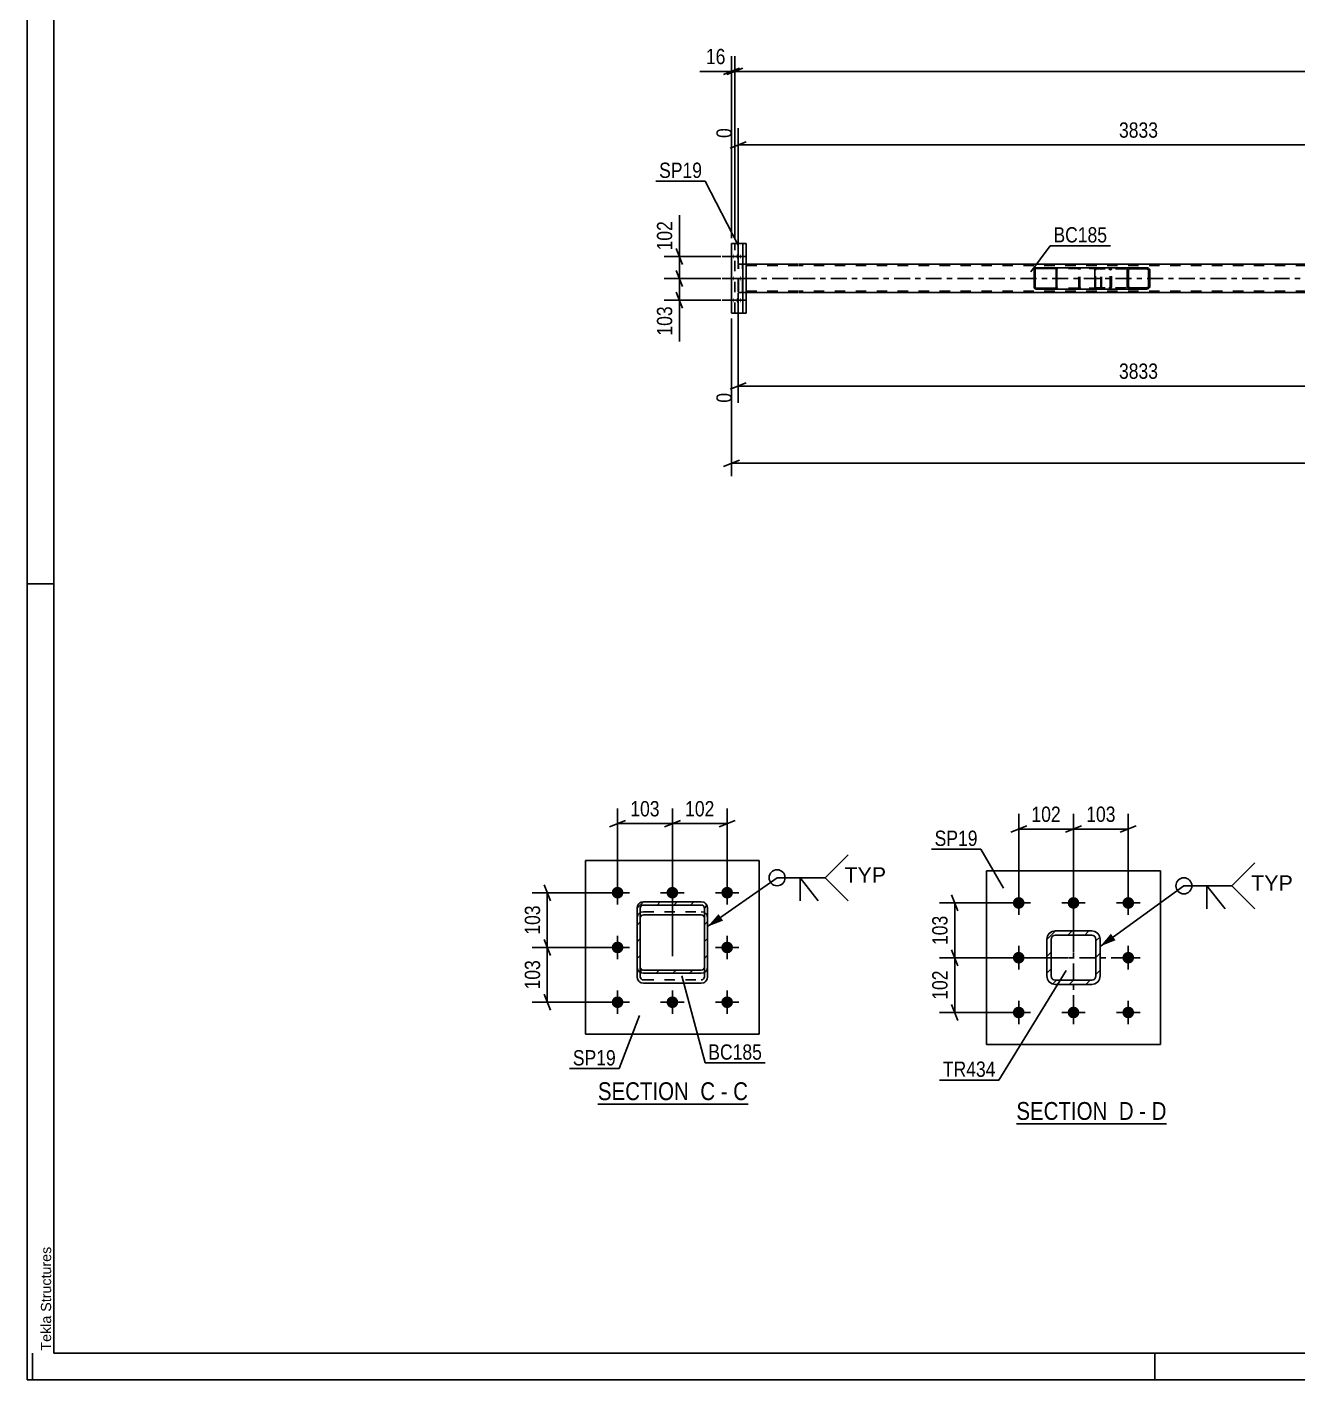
# Model space of a CAD drawing. Header units: millimetres. Extents: x -89 to 752, y -423 to 171.
# Drawn here: x -89.3 to 148.5, y -423.2 to -170 of the extents above; entities that cross this region are included whole.
import ezdxf

# ---------------------------------------------------------------- set-up
doc = ezdxf.new("R2010")
doc.units = ezdxf.units.MM
doc.linetypes.add('DXK_LINE_DOT2', pattern=[3.9198, 1.9599, -1.9599])
doc.linetypes.add('DXK_LINE_DOT3', pattern=[5.9187, 2.979, -0.9799, 0.9799, -0.9799])
doc.styles.add('Arial', font='ARIAL.TTF', dxfattribs={"height": 0.2})
doc.styles.add('Arial Narrow', font='ARIALN.TTF', dxfattribs={"height": 0.2})

# ---------------------------------------------------------------- blocks, each defined once
blk = doc.blocks.new('Unknown-814409316-1133')
at = {"color": 5, "linetype": 'Continuous'}
for p, q in [((-89.27, 170.84), (-89.27, -423.16)), ((-84.27, 165.84), (-84.27, -418.16)), ((-84.27, -274.16), (-89.27, -274.16)), ((-88.27, -423.16), (-88.27, -418.16)), ((-84.27, -418.16), (746.73, -418.16)), ((121.73, -423.16), (121.73, -418.16)), ((-89.27, -423.16), (751.73, -423.16))]:
    blk.add_line(p, q, dxfattribs=at)
at = {"color": 174, "linetype": 'Continuous', "style": 'Arial'}
blk.add_text('Tekla Structures', height=1.9102, rotation=90, dxfattribs=at).set_placement((-84.77, -417.66))
blk = doc.blocks.new('Unknown-814409316-13 - 17359')
at = {"color": 6, "linetype": 'Continuous'}
blk.add_line((17.52, -371.54), (45.6, -371.54), dxfattribs=at)
at = {"color": 0, "linetype": 'Continuous'}
blk.add_wipeout([(35.63, -370.79), (35.63, -367.29), (17.52, -367.29), (17.52, -370.79)], dxfattribs=at)
at = {"color": 7, "linetype": 'Continuous', "style": 'Arial Narrow'}
blk.add_text('SECTION ', height=3.34, dxfattribs=at).set_placement((17.52, -370.79))
at = {"color": 0, "linetype": 'Continuous'}
blk.add_wipeout([(39.45, -370.79), (39.45, -367.29), (36.68, -367.29), (36.68, -370.79)], dxfattribs=at)
blk.add_wipeout([(41.78, -370.79), (41.78, -367.29), (40.5, -367.29), (40.5, -370.79)], dxfattribs=at)
at = {"color": 7, "linetype": 'Continuous', "style": 'Arial Narrow'}
blk.add_text('C', height=3.34, dxfattribs=at).set_placement((36.68, -370.79))
at = {"color": 0, "linetype": 'Continuous'}
blk.add_wipeout([(45.6, -370.79), (45.6, -367.29), (42.83, -367.29), (42.83, -370.79)], dxfattribs=at)
at = {"color": 7, "linetype": 'Continuous', "style": 'Arial Narrow'}
for s, p in [('-', (40.5, -370.79)), ('C', (42.83, -370.79))]:
    blk.add_text(s, height=3.34, dxfattribs=at).set_placement(p)
blk = doc.blocks.new('Unknown-814409316-16 - 1599')
at = {"color": 6, "linetype": 'Continuous'}
blk.add_line((95.81, -375.24), (123.88, -375.24), dxfattribs=at)
at = {"color": 0, "linetype": 'Continuous'}
blk.add_wipeout([(113.92, -374.49), (113.92, -370.99), (95.81, -370.99), (95.81, -374.49)], dxfattribs=at)
at = {"color": 7, "linetype": 'Continuous', "style": 'Arial Narrow'}
blk.add_text('SECTION ', height=3.34, dxfattribs=at).set_placement((95.81, -374.49))
at = {"color": 0, "linetype": 'Continuous'}
blk.add_wipeout([(117.74, -374.49), (117.74, -370.99), (114.97, -370.99), (114.97, -374.49)], dxfattribs=at)
blk.add_wipeout([(120.06, -374.49), (120.06, -370.99), (118.79, -370.99), (118.79, -374.49)], dxfattribs=at)
at = {"color": 7, "linetype": 'Continuous', "style": 'Arial Narrow'}
blk.add_text('D', height=3.34, dxfattribs=at).set_placement((114.97, -374.49))
at = {"color": 0, "linetype": 'Continuous'}
blk.add_wipeout([(123.88, -374.49), (123.88, -370.99), (121.11, -370.99), (121.11, -374.49)], dxfattribs=at)
at = {"color": 7, "linetype": 'Continuous', "style": 'Arial Narrow'}
for s, p in [('D', (121.11, -374.49)), ('-', (118.79, -374.49))]:
    blk.add_text(s, height=3.34, dxfattribs=at).set_placement(p)
blk = doc.blocks.new('Part-814409316-5440 - 5205')
at = {"linetype": 'Continuous'}
h = blk.add_hatch(dxfattribs=at)
h.set_pattern_fill('', scale=0.7, style=0, pattern_type=0)
h.set_pattern_definition([(45, (120.7083, -215.3027), (-1.57154, 1.57154), [])])
h.paths.add_polyline_path([(120.75, -215.49), (120.71, -215.3), (120.6, -215.15), (120.44, -215.04), (120.24, -215.01), (117.06, -215.01), (116.87, -215.04), (116.7, -215.15), (116.6, -215.3), (116.56, -215.49), (116.56, -218.53), (116.6, -218.71), (116.7, -218.87), (116.87, -218.97), (117.06, -219.01), (120.24, -219.01), (120.44, -218.97), (120.6, -218.87), (120.71, -218.71), (120.75, -218.53)])
h.paths.add_polyline_path([(120.48, -218.62), (120.42, -218.7), (120.34, -218.75), (120.24, -218.77), (117.06, -218.77), (116.96, -218.75), (116.88, -218.7), (116.83, -218.62), (116.81, -218.53), (116.81, -215.49), (116.83, -215.39), (116.88, -215.32), (116.96, -215.26), (117.06, -215.25), (120.24, -215.25), (120.34, -215.26), (120.42, -215.32), (120.48, -215.39), (120.5, -215.49), (120.5, -218.53)])
at = {"color": 2, "linetype": 'Continuous'}
for p, q in [((110.51, -215.3), (110.57, -215.15)), ((110.57, -215.15), (110.66, -215.04)), ((110.66, -215.04), (110.76, -215.01)), ((117.06, -215.01), (110.76, -215.01)), ((117.06, -215.01), (116.87, -215.04)), ((117.06, -215.01), (120.24, -215.01)), ((120.44, -215.04), (120.24, -215.01)), ((110.49, -215.49), (110.51, -215.3)), ((110.49, -218.53), (110.49, -215.49)), ((116.6, -215.3), (116.56, -215.49)), ((116.56, -218.53), (116.56, -215.49)), ((116.81, -215.49), (116.83, -215.39)), ((116.81, -218.53), (116.81, -215.49)), ((116.83, -215.39), (116.88, -215.32)), ((116.88, -215.32), (116.96, -215.26)), ((116.96, -215.26), (117.06, -215.25)), ((117.06, -215.25), (120.24, -215.25)), ((120.24, -215.25), (120.34, -215.26)), ((120.34, -215.26), (120.42, -215.32)), ((120.42, -215.32), (120.48, -215.39)), ((120.48, -215.39), (120.5, -215.49)), ((120.5, -218.53), (120.5, -215.49)), ((120.75, -215.49), (120.71, -215.3)), ((120.75, -218.53), (120.75, -215.49)), ((110.51, -218.71), (110.49, -218.53)), ((110.57, -218.87), (110.51, -218.71)), ((110.66, -218.97), (110.57, -218.87)), ((110.76, -219.01), (110.66, -218.97)), ((117.06, -219.01), (110.76, -219.01)), ((116.56, -218.53), (116.6, -218.71)), ((116.83, -218.62), (116.81, -218.53)), ((116.88, -218.7), (116.83, -218.62)), ((116.87, -218.97), (117.06, -219.01)), ((116.96, -218.75), (116.88, -218.7)), ((117.06, -218.77), (116.96, -218.75)), ((117.06, -218.77), (120.24, -218.77)), ((117.06, -219.01), (120.24, -219.01)), ((120.34, -218.75), (120.24, -218.77)), ((120.24, -219.01), (120.44, -218.97)), ((120.42, -218.7), (120.34, -218.75)), ((120.48, -218.62), (120.42, -218.7)), ((120.5, -218.53), (120.48, -218.62)), ((120.71, -218.71), (120.75, -218.53))]:
    blk.add_line(p, q, dxfattribs=at)
at = {"color": 7, "linetype": 'DXK_LINE_DOT2'}
for p, q in [((111.75, -215.25), (111.75, -215.01)), ((113.09, -215.01), (113.29, -215.04)), ((120.24, -215.01), (117.06, -215.01)), ((110.63, -215.39), (110.62, -215.49)), ((110.62, -218.53), (110.62, -215.49)), ((110.66, -215.32), (110.63, -215.39)), ((110.71, -215.26), (110.66, -215.32)), ((110.76, -215.25), (110.71, -215.26)), ((120.24, -215.25), (110.76, -215.25)), ((113.19, -215.26), (113.09, -215.25)), ((113.27, -215.32), (113.19, -215.26)), ((113.33, -215.39), (113.27, -215.32)), ((113.34, -215.49), (113.33, -215.39)), ((113.34, -218.53), (113.34, -215.49)), ((113.56, -215.3), (113.6, -215.49)), ((113.6, -218.53), (113.6, -215.49)), ((110.62, -218.53), (110.63, -218.62)), ((110.63, -218.62), (110.66, -218.7)), ((110.66, -218.7), (110.71, -218.75)), ((110.71, -218.75), (110.76, -218.77)), ((120.24, -218.77), (110.76, -218.77)), ((111.75, -219.01), (111.75, -218.77)), ((113.09, -218.77), (113.19, -218.75)), ((113.29, -218.97), (113.09, -219.01)), ((113.19, -218.75), (113.27, -218.7)), ((113.27, -218.7), (113.33, -218.62)), ((113.33, -218.62), (113.34, -218.53)), ((113.6, -218.53), (113.56, -218.71)), ((120.24, -219.01), (117.06, -219.01))]:
    blk.add_line(p, q, dxfattribs=at)
for centre, start, end in [((113.11, -215.5), 23.8494, 68.8059), ((113.11, -218.51), 291.1941, 336.1506)]:
    blk.add_arc(centre, 0.492, start, end, dxfattribs=at)
at = {"color": 2, "linetype": 'Continuous'}
for centre, start, end in [((117.05, -215.5), 111.1941, 156.1506), ((120.26, -215.5), 23.8494, 68.8059), ((117.05, -218.51), 203.8494, 248.8059), ((120.26, -218.51), 291.1941, 336.1506)]:
    blk.add_arc(centre, 0.492, start, end, dxfattribs=at)
blk = doc.blocks.new('Bolt-814409316-5327 - 5205')
at = {"linetype": 'Continuous'}
for points in [[(42.96, -212.91), (42.96, -213), (42.96, -213.09), (42.95, -213.17), (42.94, -213.23), (42.93, -213.29), (42.91, -213.33), (42.9, -213.34), (42.88, -213.34), (42.87, -213.33), (42.86, -213.29), (42.84, -213.23), (42.83, -213.17), (42.83, -213.09), (42.82, -213), (42.82, -212.91), (42.82, -212.82), (42.83, -212.73), (42.83, -212.65), (42.84, -212.58), (42.86, -212.53), (42.87, -212.49), (42.88, -212.47), (42.9, -212.47), (42.91, -212.49), (42.93, -212.53), (42.94, -212.58), (42.95, -212.65), (42.96, -212.73), (42.96, -212.82)], [(43.63, -212.91), (43.62, -213), (43.62, -213.09), (43.61, -213.17), (43.6, -213.23), (43.59, -213.29), (43.58, -213.33), (43.56, -213.34), (43.55, -213.34), (43.53, -213.33), (43.52, -213.29), (43.51, -213.23), (43.5, -213.17), (43.49, -213.09), (43.48, -213), (43.48, -212.91), (43.48, -212.82), (43.49, -212.73), (43.5, -212.65), (43.51, -212.58), (43.52, -212.53), (43.53, -212.49), (43.55, -212.47), (43.56, -212.47), (43.58, -212.49), (43.59, -212.53), (43.6, -212.58), (43.61, -212.65), (43.62, -212.73), (43.62, -212.82)], [(44.29, -212.91), (44.29, -213), (44.28, -213.09), (44.28, -213.17), (44.27, -213.23), (44.25, -213.29), (44.24, -213.33), (44.23, -213.34), (44.21, -213.34), (44.2, -213.33), (44.18, -213.29), (44.17, -213.23), (44.16, -213.17), (44.15, -213.09), (44.15, -213), (44.15, -212.91), (44.15, -212.82), (44.15, -212.73), (44.16, -212.65), (44.17, -212.58), (44.18, -212.53), (44.2, -212.49), (44.21, -212.47), (44.23, -212.47), (44.24, -212.49), (44.25, -212.53), (44.27, -212.58), (44.28, -212.65), (44.28, -212.73), (44.29, -212.82)], [(42.96, -217.01), (42.96, -217.1), (42.96, -217.19), (42.95, -217.27), (42.94, -217.33), (42.93, -217.39), (42.91, -217.43), (42.9, -217.44), (42.88, -217.44), (42.87, -217.43), (42.86, -217.39), (42.84, -217.33), (42.83, -217.27), (42.83, -217.19), (42.82, -217.1), (42.82, -217.01), (42.82, -216.92), (42.83, -216.83), (42.83, -216.75), (42.84, -216.68), (42.86, -216.63), (42.87, -216.59), (42.88, -216.57), (42.9, -216.57), (42.91, -216.59), (42.93, -216.63), (42.94, -216.68), (42.95, -216.75), (42.96, -216.83), (42.96, -216.92)], [(44.29, -217.01), (44.29, -217.1), (44.28, -217.19), (44.28, -217.27), (44.27, -217.33), (44.25, -217.39), (44.24, -217.43), (44.23, -217.44), (44.21, -217.44), (44.2, -217.43), (44.18, -217.39), (44.17, -217.33), (44.16, -217.27), (44.15, -217.19), (44.15, -217.1), (44.15, -217.01), (44.15, -216.92), (44.15, -216.83), (44.16, -216.75), (44.17, -216.68), (44.18, -216.63), (44.2, -216.59), (44.21, -216.57), (44.23, -216.57), (44.24, -216.59), (44.25, -216.63), (44.27, -216.68), (44.28, -216.75), (44.28, -216.83), (44.29, -216.92)], [(42.96, -221.11), (42.96, -221.2), (42.96, -221.29), (42.95, -221.37), (42.94, -221.43), (42.93, -221.49), (42.91, -221.53), (42.9, -221.54), (42.88, -221.54), (42.87, -221.53), (42.86, -221.49), (42.84, -221.43), (42.83, -221.37), (42.83, -221.29), (42.82, -221.2), (42.82, -221.11), (42.82, -221.02), (42.83, -220.93), (42.83, -220.85), (42.84, -220.78), (42.86, -220.73), (42.87, -220.69), (42.88, -220.67), (42.9, -220.67), (42.91, -220.69), (42.93, -220.73), (42.94, -220.78), (42.95, -220.85), (42.96, -220.93), (42.96, -221.02)], [(43.63, -221.11), (43.62, -221.2), (43.62, -221.29), (43.61, -221.37), (43.6, -221.43), (43.59, -221.49), (43.58, -221.53), (43.56, -221.54), (43.55, -221.54), (43.53, -221.53), (43.52, -221.49), (43.51, -221.43), (43.5, -221.37), (43.49, -221.29), (43.48, -221.2), (43.48, -221.11), (43.48, -221.02), (43.49, -220.93), (43.5, -220.85), (43.51, -220.78), (43.52, -220.73), (43.53, -220.69), (43.55, -220.67), (43.56, -220.67), (43.58, -220.69), (43.59, -220.73), (43.6, -220.78), (43.61, -220.85), (43.62, -220.93), (43.62, -221.02)], [(44.29, -221.11), (44.29, -221.2), (44.28, -221.29), (44.28, -221.37), (44.27, -221.43), (44.25, -221.49), (44.24, -221.53), (44.23, -221.54), (44.21, -221.54), (44.2, -221.53), (44.18, -221.49), (44.17, -221.43), (44.16, -221.37), (44.15, -221.29), (44.15, -221.2), (44.15, -221.11), (44.15, -221.02), (44.15, -220.93), (44.16, -220.85), (44.17, -220.78), (44.18, -220.73), (44.2, -220.69), (44.21, -220.67), (44.23, -220.67), (44.24, -220.69), (44.25, -220.73), (44.27, -220.78), (44.28, -220.85), (44.28, -220.93), (44.29, -221.02)]]:
    blk.add_hatch(color=1, dxfattribs=at).paths.add_polyline_path(points)
at = {"color": 1, "linetype": 'Continuous'}
for p, q in [((44.04, -212.91), (40.76, -212.91)), ((44.7, -212.91), (41.42, -212.91)), ((45.36, -212.91), (42.09, -212.91)), ((44.04, -217.01), (40.76, -217.01)), ((45.36, -217.01), (42.09, -217.01)), ((44.04, -221.11), (40.76, -221.11)), ((44.7, -221.11), (41.42, -221.11)), ((45.36, -221.11), (42.09, -221.11))]:
    blk.add_line(p, q, dxfattribs=at)
blk = doc.blocks.new('Part-814409316-5437 - 5205')
at = {"color": 2, "linetype": 'Continuous'}
for p, q in [((45.24, -210.51), (42.5, -210.51)), ((42.5, -223.51), (42.5, -210.51)), ((44.61, -223.51), (44.61, -210.51)), ((45.24, -210.51), (45.24, -223.51)), ((45.24, -223.51), (42.5, -223.51))]:
    blk.add_line(p, q, dxfattribs=at)
at = {"color": 7, "linetype": 'DXK_LINE_DOT2'}
blk.add_line((43.13, -223.51), (43.13, -210.51), dxfattribs=at)
blk = doc.blocks.new('Part-814409316-5439 - 5205')
at = {"linetype": 'Continuous'}
h = blk.add_hatch(dxfattribs=at)
h.set_pattern_fill('', scale=0.7, style=0, pattern_type=0)
h.set_pattern_definition([(45, (103.3761, -215.204), (-1.57154, 1.57154), [])])
h.paths.add_polyline_path([(103.4, -215.33), (103.38, -215.2), (103.3, -215.1), (103.19, -215.03), (103.06, -215.01), (99.49, -215.01), (99.36, -215.03), (99.25, -215.1), (99.17, -215.2), (99.15, -215.33), (99.15, -218.69), (99.17, -218.81), (99.25, -218.91), (99.36, -218.98), (99.49, -219.01), (103.06, -219.01), (103.19, -218.98), (103.3, -218.91), (103.38, -218.81), (103.4, -218.69)])
h.paths.add_polyline_path([(103.22, -218.75), (103.18, -218.8), (103.13, -218.83), (103.06, -218.85), (99.49, -218.85), (99.42, -218.83), (99.37, -218.8), (99.33, -218.75), (99.32, -218.69), (99.32, -215.33), (99.33, -215.27), (99.37, -215.21), (99.42, -215.18), (99.49, -215.17), (103.06, -215.17), (103.13, -215.18), (103.18, -215.21), (103.22, -215.27), (103.23, -215.33), (103.23, -218.69)])
at = {"color": 2, "linetype": 'Continuous'}
for p, q in [((99.49, -215.01), (99.36, -215.03)), ((99.37, -215.21), (99.42, -215.18)), ((99.42, -215.18), (99.49, -215.17)), ((99.49, -215.01), (103.06, -215.01)), ((99.49, -215.17), (103.06, -215.17)), ((110.76, -215.01), (103.06, -215.01)), ((103.19, -215.03), (103.06, -215.01)), ((103.06, -215.17), (103.13, -215.18)), ((103.13, -215.18), (103.18, -215.21)), ((99.17, -215.2), (99.15, -215.33)), ((99.15, -218.69), (99.15, -215.33)), ((99.32, -215.33), (99.33, -215.27)), ((99.32, -218.69), (99.32, -215.33)), ((99.33, -215.27), (99.37, -215.21)), ((103.18, -215.21), (103.22, -215.27)), ((103.22, -215.27), (103.23, -215.33)), ((103.23, -218.69), (103.23, -215.33)), ((103.4, -215.33), (103.38, -215.2)), ((103.4, -218.69), (103.4, -215.33)), ((99.15, -218.69), (99.17, -218.81)), ((99.33, -218.75), (99.32, -218.69)), ((99.37, -218.8), (99.33, -218.75)), ((99.36, -218.98), (99.49, -219.01)), ((99.42, -218.83), (99.37, -218.8)), ((99.49, -218.85), (99.42, -218.83)), ((99.49, -218.85), (103.06, -218.85)), ((99.49, -219.01), (103.06, -219.01)), ((103.13, -218.83), (103.06, -218.85)), ((103.06, -219.01), (103.19, -218.98)), ((110.76, -219.01), (103.06, -219.01)), ((103.18, -218.8), (103.13, -218.83)), ((103.22, -218.75), (103.18, -218.8)), ((103.23, -218.69), (103.22, -218.75)), ((103.38, -218.81), (103.4, -218.69))]:
    blk.add_line(p, q, dxfattribs=at)
at = {"color": 7, "linetype": 'DXK_LINE_DOT2'}
for p, q in [((103.06, -215.01), (99.49, -215.01)), ((111.41, -215.17), (99.49, -215.17)), ((107.7, -215.03), (107.84, -215.01)), ((107.77, -215.18), (107.71, -215.21)), ((107.84, -215.17), (107.77, -215.18)), ((111.41, -215.01), (110.76, -215.01)), ((111.41, -215.01), (111.54, -215.03)), ((111.48, -215.18), (111.41, -215.17)), ((111.53, -215.21), (111.48, -215.18)), ((107.49, -215.33), (107.52, -215.2)), ((107.49, -218.69), (107.49, -215.33)), ((107.68, -215.27), (107.66, -215.33)), ((107.66, -218.69), (107.66, -215.33)), ((107.71, -215.21), (107.68, -215.27)), ((111.57, -215.27), (111.53, -215.21)), ((111.58, -215.33), (111.57, -215.27)), ((111.58, -218.69), (111.58, -215.33)), ((111.73, -215.2), (111.75, -215.3)), ((111.75, -215.3), (111.75, -215.33)), ((111.75, -218.69), (111.75, -215.33)), ((111.41, -218.85), (99.49, -218.85)), ((103.06, -219.01), (99.49, -219.01)), ((107.52, -218.81), (107.49, -218.69)), ((107.66, -218.69), (107.68, -218.75)), ((107.68, -218.75), (107.71, -218.8)), ((107.84, -219.01), (107.7, -218.98)), ((107.71, -218.8), (107.73, -218.81)), ((107.73, -218.81), (107.77, -218.83)), ((107.77, -218.83), (107.84, -218.85)), ((111.41, -219.01), (110.76, -219.01)), ((111.41, -218.85), (111.48, -218.83)), ((111.54, -218.98), (111.41, -219.01)), ((111.48, -218.83), (111.53, -218.8)), ((111.53, -218.8), (111.57, -218.75)), ((111.57, -218.75), (111.58, -218.69)), ((111.75, -218.71), (111.73, -218.81)), ((111.75, -218.69), (111.75, -218.71))]:
    blk.add_line(p, q, dxfattribs=at)
at = {"color": 2, "linetype": 'Continuous'}
for centre, start, end in [((99.47, -215.34), 110.7583, 155.68), ((103.07, -215.34), 24.32, 69.2417), ((99.47, -218.67), 204.32, 249.2417), ((103.07, -218.67), 290.7583, 335.68)]:
    blk.add_arc(centre, 0.331, start, end, dxfattribs=at)
at = {"color": 7, "linetype": 'DXK_LINE_DOT2'}
for centre, start, end in [((107.82, -215.34), 110.7583, 155.68), ((107.82, -218.67), 204.32, 249.2417), ((111.42, -218.67), 290.7583, 335.68)]:
    blk.add_arc(centre, 0.331, start, end, dxfattribs=at)
blk = doc.blocks.new('Part-814409316-5461 - 5205')
at = {"color": 7, "linetype": 'DXK_LINE_DOT2'}
for p, q in [((43.76, -214.66), (43.75, -214.85)), ((43.75, -219.17), (43.75, -214.85)), ((43.78, -214.51), (43.76, -214.66)), ((43.8, -214.4), (43.78, -214.51)), ((43.79, -214.85), (43.8, -214.75)), ((43.79, -219.17), (43.79, -214.85)), ((43.83, -214.37), (43.8, -214.4)), ((43.8, -214.68), (43.82, -214.62)), ((43.8, -214.75), (43.8, -214.68)), ((43.82, -214.62), (43.83, -214.61)), ((45.24, -214.37), (43.83, -214.37)), ((55.07, -214.61), (43.83, -214.61)), ((44.57, -214.4), (44.54, -214.37)), ((44.54, -214.61), (44.56, -214.62)), ((44.56, -214.62), (44.57, -214.68)), ((44.6, -214.51), (44.57, -214.4)), ((44.57, -214.68), (44.58, -214.75)), ((44.58, -214.75), (44.58, -214.85)), ((44.58, -219.17), (44.58, -214.85)), ((44.61, -214.66), (44.6, -214.51)), ((44.62, -214.85), (44.61, -214.66)), ((44.62, -219.17), (44.62, -214.85)), ((632.16, -214.61), (55.17, -214.61)), ((43.75, -219.17), (43.76, -219.35)), ((43.76, -219.35), (43.78, -219.51)), ((43.78, -219.51), (43.8, -219.61)), ((43.8, -219.26), (43.79, -219.17)), ((43.8, -219.34), (43.8, -219.26)), ((43.82, -219.39), (43.8, -219.34)), ((43.8, -219.61), (43.83, -219.65)), ((43.83, -219.41), (43.82, -219.39)), ((55.07, -219.41), (43.83, -219.41)), ((45.24, -219.65), (43.83, -219.65)), ((44.56, -219.39), (44.54, -219.41)), ((44.54, -219.65), (44.57, -219.61)), ((44.57, -219.34), (44.56, -219.39)), ((44.58, -219.26), (44.57, -219.34)), ((44.57, -219.61), (44.6, -219.51)), ((44.58, -219.17), (44.58, -219.26)), ((44.6, -219.51), (44.61, -219.35)), ((44.61, -219.35), (44.62, -219.17)), ((632.16, -219.41), (55.17, -219.41))]:
    blk.add_line(p, q, dxfattribs=at)
at = {"color": 2, "linetype": 'Continuous'}
for p, q in [((55.07, -214.37), (45.24, -214.37)), ((192.77, -214.37), (55.17, -214.37)), ((55.07, -219.65), (45.24, -219.65)), ((192.77, -219.65), (55.17, -219.65))]:
    blk.add_line(p, q, dxfattribs=at)
at = {"color": 7, "linetype": 'DXK_LINE_DOT3'}
for p, q in [((44.19, -217.01), (55.07, -217.01)), ((55.17, -217.01), (632.16, -217.01))]:
    blk.add_line(p, q, dxfattribs=at)
blk = doc.blocks.new('Bolt-814409316-17481 - 17359')
at = {"linetype": 'Continuous'}
for points in [[(21.2, -333.07, -1), (21.2, -330.87, -1)], [(31.45, -333.07, -1), (31.45, -330.87, -1)], [(41.7, -333.07, -1), (41.7, -330.87, -1)], [(21.2, -343.32, -1), (21.2, -341.12, -1)], [(41.7, -343.32, -1), (41.7, -341.12, -1)], [(21.2, -353.57, -1), (21.2, -351.37, -1)], [(31.45, -353.57, -1), (31.45, -351.37, -1)], [(41.7, -353.57, -1), (41.7, -351.37, -1)]]:
    blk.add_hatch(color=1, dxfattribs=at).paths.add_polyline_path(points)
at = {"color": 1, "linetype": 'Continuous'}
for p, q in [((21.2, -329.77), (21.2, -334.17)), ((31.45, -329.77), (31.45, -334.17)), ((41.7, -329.77), (41.7, -334.17)), ((23.4, -331.97), (19, -331.97)), ((33.65, -331.97), (29.25, -331.97)), ((43.9, -331.97), (39.5, -331.97)), ((21.2, -340.02), (21.2, -344.42)), ((41.7, -340.02), (41.7, -344.42)), ((23.4, -342.22), (19, -342.22)), ((43.9, -342.22), (39.5, -342.22)), ((21.2, -350.27), (21.2, -354.67)), ((31.45, -350.27), (31.45, -354.67)), ((41.7, -350.27), (41.7, -354.67)), ((23.4, -352.47), (19, -352.47)), ((33.65, -352.47), (29.25, -352.47)), ((43.9, -352.47), (39.5, -352.47))]:
    blk.add_line(p, q, dxfattribs=at)
blk = doc.blocks.new('Part-814409316-17373 - 17359')
at = {"linetype": 'Continuous'}
h = blk.add_hatch(dxfattribs=at)
h.set_pattern_fill('', scale=0.7, style=0, pattern_type=0)
h.set_pattern_definition([(45, (26.0492, -333.6778), (-1.57154, 1.57154), [])])
h.paths.add_polyline_path([(36.85, -333.68), (26.05, -333.68), (25.59, -333.77), (25.2, -334.03), (24.94, -334.43), (24.85, -334.89), (24.85, -345.84), (24.94, -346.3), (25.2, -346.7), (25.59, -346.96), (26.05, -347.05), (36.85, -347.05), (37.31, -346.96), (37.7, -346.7), (37.96, -346.3), (38.05, -345.84), (38.05, -334.89), (37.96, -334.43), (37.7, -334.03), (37.31, -333.77)])
h.paths.add_polyline_path([(37.4, -334.66), (37.45, -334.89), (37.45, -345.84), (37.4, -346.07), (37.27, -346.27), (37.08, -346.4), (36.85, -346.45), (26.05, -346.45), (25.82, -346.4), (25.62, -346.27), (25.49, -346.07), (25.45, -345.84), (25.45, -334.89), (25.49, -334.66), (25.62, -334.46), (25.82, -334.33), (26.05, -334.29), (36.85, -334.29), (37.08, -334.33), (37.27, -334.46)])
at = {"color": 2, "linetype": 'Continuous'}
for p, q in [((26.05, -333.68), (25.59, -333.77)), ((26.05, -333.68), (36.85, -333.68)), ((37.31, -333.77), (36.85, -333.68)), ((24.94, -334.43), (24.85, -334.89)), ((24.85, -345.84), (24.85, -334.89)), ((25.45, -334.89), (25.49, -334.66)), ((25.45, -345.84), (25.45, -334.89)), ((25.49, -336.51), (25.45, -336.74)), ((25.49, -334.66), (25.62, -334.46)), ((25.62, -336.31), (25.49, -336.51)), ((25.62, -334.46), (25.82, -334.33)), ((25.82, -336.18), (25.62, -336.31)), ((25.82, -334.33), (26.05, -334.29)), ((26.05, -336.14), (25.82, -336.18)), ((26.05, -334.29), (36.85, -334.29)), ((26.05, -336.14), (36.85, -336.14)), ((36.85, -334.29), (37.08, -334.33)), ((37.08, -336.18), (36.85, -336.14)), ((37.08, -334.33), (37.27, -334.46)), ((37.27, -336.31), (37.08, -336.18)), ((37.27, -334.46), (37.4, -334.66)), ((37.4, -336.51), (37.27, -336.31)), ((37.4, -334.66), (37.45, -334.89)), ((37.45, -336.74), (37.4, -336.51)), ((37.45, -345.84), (37.45, -334.89)), ((38.05, -334.89), (37.96, -334.43)), ((38.05, -345.84), (38.05, -334.89)), ((24.85, -347.69), (24.85, -345.84)), ((24.85, -345.84), (24.94, -346.3)), ((25.49, -346.07), (25.45, -345.84)), ((25.62, -346.27), (25.49, -346.07)), ((25.82, -346.4), (25.62, -346.27)), ((26.05, -346.45), (25.82, -346.4)), ((26.05, -346.45), (36.85, -346.45)), ((37.08, -346.4), (36.85, -346.45)), ((37.27, -346.27), (37.08, -346.4)), ((37.4, -346.07), (37.27, -346.27)), ((37.45, -345.84), (37.4, -346.07)), ((37.96, -346.3), (38.05, -345.84)), ((38.05, -347.69), (38.05, -345.84)), ((24.94, -348.15), (24.85, -347.69)), ((25.59, -346.96), (26.05, -347.05)), ((26.05, -348.9), (25.59, -348.81)), ((26.05, -347.05), (36.85, -347.05)), ((26.05, -348.9), (36.85, -348.9)), ((36.85, -347.05), (37.31, -346.96)), ((37.31, -348.81), (36.85, -348.9)), ((38.05, -347.69), (37.96, -348.15))]:
    blk.add_line(p, q, dxfattribs=at)
at = {"color": 7, "linetype": 'DXK_LINE_DOT2'}
for p, q in [((24.85, -345.84), (24.85, -334.89)), ((24.85, -336.74), (24.94, -336.28)), ((25.45, -347.69), (25.45, -334.89)), ((25.59, -335.62), (26.05, -335.53)), ((26.05, -335.53), (36.85, -335.53)), ((36.85, -335.53), (37.31, -335.62)), ((37.45, -347.69), (37.45, -334.89)), ((37.96, -336.28), (38.05, -336.74)), ((38.05, -345.84), (38.05, -334.89)), ((25.45, -347.69), (25.49, -347.92)), ((25.49, -347.92), (25.62, -348.12)), ((25.62, -348.12), (25.82, -348.25)), ((25.82, -348.25), (26.05, -348.3)), ((26.05, -348.3), (36.85, -348.3)), ((36.85, -348.3), (37.08, -348.25)), ((37.08, -348.25), (37.27, -348.12)), ((37.27, -348.12), (37.4, -347.92)), ((37.4, -347.92), (37.45, -347.69))]:
    blk.add_line(p, q, dxfattribs=at)
at = {"color": 7, "linetype": 'DXK_LINE_DOT3'}
blk.add_line((31.45, -343.83), (31.45, -340.37), dxfattribs=at)
at = {"color": 2, "linetype": 'Continuous'}
for centre, start, end in [((26.06, -334.88), 112.882, 157.8784), ((36.84, -334.88), 22.1216, 67.118), ((26.06, -345.85), 202.1216, 247.118), ((36.84, -345.85), 292.882, 337.8784), ((26.06, -347.7), 202.1216, 247.118), ((36.84, -347.7), 292.882, 337.8784)]:
    blk.add_arc(centre, 1.21, start, end, dxfattribs=at)
at = {"color": 7, "linetype": 'DXK_LINE_DOT2'}
for centre, start, end in [((26.06, -336.73), 112.882, 157.8784), ((36.84, -336.73), 22.1216, 67.118)]:
    blk.add_arc(centre, 1.21, start, end, dxfattribs=at)
blk = doc.blocks.new('Part-814409316-17377 - 17359')
at = {"color": 2, "linetype": 'Continuous'}
for p, q in [((47.7, -325.97), (15.2, -325.97)), ((15.2, -325.97), (15.2, -358.47)), ((47.7, -325.97), (47.7, -358.47)), ((47.7, -358.47), (15.2, -358.47))]:
    blk.add_line(p, q, dxfattribs=at)
blk = doc.blocks.new('Part-814409316-1617 - 1599')
at = {"color": 2, "linetype": 'Continuous'}
for p, q in [((122.74, -327.89), (90.24, -327.89)), ((90.24, -327.89), (90.24, -360.39)), ((122.74, -327.89), (122.74, -360.39)), ((122.74, -360.39), (90.24, -360.39))]:
    blk.add_line(p, q, dxfattribs=at)
blk = doc.blocks.new('Bolt-814409316-1698 - 1599')
at = {"linetype": 'Continuous'}
for points in [[(96.24, -334.99, -1), (96.24, -332.79, -1)], [(106.49, -334.99, -1), (106.49, -332.79, -1)], [(116.74, -334.99, -1), (116.74, -332.79, -1)], [(96.24, -345.24, -1), (96.24, -343.04, -1)], [(116.74, -345.24, -1), (116.74, -343.04, -1)], [(96.24, -355.49, -1), (96.24, -353.29, -1)], [(106.49, -355.49, -1), (106.49, -353.29, -1)], [(116.74, -355.49, -1), (116.74, -353.29, -1)]]:
    blk.add_hatch(color=1, dxfattribs=at).paths.add_polyline_path(points)
at = {"color": 1, "linetype": 'Continuous'}
for p, q in [((98.44, -333.89), (94.04, -333.89)), ((96.24, -331.69), (96.24, -336.09)), ((108.69, -333.89), (104.29, -333.89)), ((106.49, -331.69), (106.49, -336.09)), ((118.94, -333.89), (114.54, -333.89)), ((116.74, -331.69), (116.74, -336.09)), ((98.44, -344.14), (94.04, -344.14)), ((96.24, -341.94), (96.24, -346.34)), ((118.94, -344.14), (114.54, -344.14)), ((116.74, -341.94), (116.74, -346.34)), ((98.44, -354.39), (94.04, -354.39)), ((96.24, -352.19), (96.24, -356.59)), ((108.69, -354.39), (104.29, -354.39)), ((106.49, -352.19), (106.49, -356.59)), ((118.94, -354.39), (114.54, -354.39)), ((116.74, -352.19), (116.74, -356.59))]:
    blk.add_line(p, q, dxfattribs=at)
blk = doc.blocks.new('Part-814409316-1724 - 1599')
at = {"linetype": 'Continuous'}
h = blk.add_hatch(dxfattribs=at)
h.set_pattern_fill('', scale=0.7, style=0, pattern_type=0)
h.set_pattern_definition([(45, (103.0917, -339.1432), (-1.57154, 1.57154), [])])
h.paths.add_polyline_path([(109.89, -339.14), (103.09, -339.14), (102.48, -339.26), (101.96, -339.61), (101.61, -340.13), (101.49, -340.74), (101.49, -347.54), (101.61, -348.16), (101.96, -348.67), (102.48, -349.02), (103.09, -349.14), (109.89, -349.14), (110.5, -349.02), (111.02, -348.67), (111.37, -348.16), (111.49, -347.54), (111.49, -340.74), (111.37, -340.13), (111.02, -339.61), (110.5, -339.26)])
h.paths.add_polyline_path([(110.63, -340.44), (110.69, -340.74), (110.69, -347.54), (110.63, -347.85), (110.46, -348.11), (110.2, -348.28), (109.89, -348.34), (103.09, -348.34), (102.79, -348.28), (102.53, -348.11), (102.35, -347.85), (102.29, -347.54), (102.29, -340.74), (102.35, -340.44), (102.53, -340.18), (102.79, -340), (103.09, -339.94), (109.89, -339.94), (110.2, -340), (110.46, -340.18)])
at = {"color": 7, "linetype": 'DXK_LINE_DOT3'}
for p, q in [((106.49, -354.14), (106.49, -334.14)), ((116.49, -344.14), (96.49, -344.14))]:
    blk.add_line(p, q, dxfattribs=at)
at = {"color": 7, "linetype": 'DXK_LINE_DOT2'}
for p, q in [((102.48, -339.26), (103.09, -339.14)), ((103.09, -339.14), (109.89, -339.14)), ((109.89, -339.14), (110.5, -339.26)), ((101.49, -340.74), (101.61, -340.13)), ((101.49, -347.54), (101.49, -340.74)), ((102.35, -340.44), (102.29, -340.74)), ((102.29, -347.54), (102.29, -340.74)), ((103.09, -339.94), (102.79, -340)), ((103.09, -339.94), (109.89, -339.94)), ((110.2, -340), (109.89, -339.94)), ((110.69, -340.74), (110.63, -340.44)), ((110.69, -347.54), (110.69, -340.74)), ((111.37, -340.13), (111.49, -340.74)), ((111.49, -347.54), (111.49, -340.74)), ((101.61, -348.16), (101.49, -347.54)), ((102.29, -347.54), (102.35, -347.85)), ((103.09, -349.14), (102.48, -349.02)), ((102.79, -348.28), (103.09, -348.34)), ((103.09, -348.34), (109.89, -348.34)), ((103.09, -349.14), (109.89, -349.14)), ((109.89, -348.34), (110.2, -348.28)), ((110.5, -349.02), (109.89, -349.14)), ((110.63, -347.85), (110.69, -347.54)), ((111.49, -347.54), (111.37, -348.16))]:
    blk.add_line(p, q, dxfattribs=at)
at = {"color": 2, "linetype": 'Continuous'}
for p, q in [((103.09, -339.14), (102.48, -339.26)), ((103.09, -339.14), (109.89, -339.14)), ((110.5, -339.26), (109.89, -339.14)), ((101.61, -340.13), (101.49, -340.74)), ((101.49, -347.54), (101.49, -340.74)), ((102.29, -340.74), (102.35, -340.44)), ((102.29, -347.54), (102.29, -340.74)), ((102.79, -340), (103.09, -339.94)), ((103.09, -339.94), (109.89, -339.94)), ((109.89, -339.94), (110.2, -340)), ((110.63, -340.44), (110.69, -340.74)), ((110.69, -347.54), (110.69, -340.74)), ((111.49, -340.74), (111.37, -340.13)), ((111.49, -347.54), (111.49, -340.74)), ((101.49, -347.54), (101.61, -348.16)), ((102.35, -347.85), (102.29, -347.54)), ((102.48, -349.02), (103.09, -349.14)), ((103.09, -348.34), (102.79, -348.28)), ((103.09, -348.34), (109.89, -348.34)), ((103.09, -349.14), (109.89, -349.14)), ((110.2, -348.28), (109.89, -348.34)), ((109.89, -349.14), (110.5, -349.02)), ((110.69, -347.54), (110.63, -347.85)), ((111.37, -348.16), (111.49, -347.54))]:
    blk.add_line(p, q, dxfattribs=at)
at = {"color": 7, "linetype": 'DXK_LINE_DOT2'}
for centre, radius, start, end in [((103.09, -340.74), 1.6, 112.5, 157.5), ((103.09, -340.74), 0.8, 112.5, 157.5), ((109.89, -340.74), 0.8, 22.5, 67.5), ((109.89, -340.74), 1.6, 22.5, 67.5), ((103.09, -347.54), 1.6, 202.5, 247.5), ((103.09, -347.54), 0.8, 202.5, 247.5), ((109.89, -347.54), 0.8, 292.5, 337.5), ((109.89, -347.54), 1.6, 292.5, 337.5)]:
    blk.add_arc(centre, radius, start, end, dxfattribs=at)
at = {"color": 2, "linetype": 'Continuous'}
for centre, radius, start, end in [((103.09, -340.74), 1.6, 112.5, 157.5), ((103.09, -340.74), 0.8, 112.5, 157.5), ((109.89, -340.74), 0.8, 22.5, 67.5), ((109.89, -340.74), 1.6, 22.5, 67.5), ((103.09, -347.54), 1.6, 202.5, 247.5), ((103.09, -347.54), 0.8, 202.5, 247.5), ((109.89, -347.54), 0.8, 292.5, 337.5), ((109.89, -347.54), 1.6, 292.5, 337.5)]:
    blk.add_arc(centre, radius, start, end, dxfattribs=at)
blk = doc.blocks.new('StraightDimension-814409316-5619 - 5205')
at = {"color": 7, "linetype": 'Continuous'}
for p, q in [((43.75, -219.79), (43.75, -240.27)), ((193.57, -229.05), (193.57, -245.76)), ((45.25, -236.55), (42.25, -237.75)), ((43.75, -237.15), (193.57, -237.15)), ((192.07, -237.75), (195.07, -236.55))]:
    blk.add_line(p, q, dxfattribs=at)
at = {"color": 0}
blk.add_wipeout([(122.92, -236.4), (122.92, -232.2), (114.4, -232.2), (114.4, -236.4)], dxfattribs=at)
at = {"color": 0, "linetype": 'Continuous'}
for points in [[(43.15, -237.85), (38.95, -237.85), (38.95, -240.87), (43.15, -240.87)], [(192.97, -237.85), (188.77, -237.85), (188.77, -246.36), (192.97, -246.36)]]:
    blk.add_wipeout(points, dxfattribs=at)
at = {"color": 3, "style": 'Arial Narrow'}
blk.add_text('3833', height=2.863, dxfattribs=at).set_placement((115, -235.8))
at = {"color": 3, "linetype": 'Continuous', "style": 'Arial Narrow'}
for s, height, p in [('0', 2.86, (42.55, -240.27)), ('3833', 2.863, (192.37, -245.76))]:
    blk.add_text(s, height=height, rotation=90.0002, dxfattribs=at).set_placement(p)
blk = doc.blocks.new('StraightDimension-814409316-5640 - 5205')
at = {"color": 7, "linetype": 'Continuous'}
for p, q in [((193.57, -204.97), (193.57, -183.42)), ((43.75, -214.34), (43.75, -188.91)), ((45.25, -191.43), (42.25, -192.63)), ((43.75, -192.03), (193.57, -192.03)), ((192.07, -192.63), (195.07, -191.43))]:
    blk.add_line(p, q, dxfattribs=at)
at = {"color": 0, "linetype": 'Continuous'}
for points in [[(192.97, -182.82), (188.77, -182.82), (188.77, -191.33), (192.97, -191.33)], [(43.15, -188.31), (38.95, -188.31), (38.95, -191.33), (43.15, -191.33)]]:
    blk.add_wipeout(points, dxfattribs=at)
at = {"color": 0}
blk.add_wipeout([(122.92, -191.28), (122.92, -187.08), (114.4, -187.08), (114.4, -191.28)], dxfattribs=at)
at = {"color": 3, "linetype": 'Continuous', "style": 'Arial Narrow'}
for s, height, p in [('3833', 2.863, (192.37, -190.73)), ('0', 2.86, (42.55, -190.73))]:
    blk.add_text(s, height=height, rotation=90.0002, dxfattribs=at).set_placement(p)
at = {"color": 3, "style": 'Arial Narrow'}
blk.add_text('3833', height=2.863, dxfattribs=at).set_placement((115, -190.68))
blk = doc.blocks.new('StraightDimension-814409316-5560 - 5205')
at = {"color": 7, "linetype": 'Continuous'}
for p, q in [((42.5, -224.51), (42.5, -254.02)), ((44, -251.02), (41, -252.22)), ((42.5, -251.62), (643.02, -251.62))]:
    blk.add_line(p, q, dxfattribs=at)
blk = doc.blocks.new('StraightDimension-814409316-15046 - 5205')
at = {"color": 7, "linetype": 'Continuous'}
for p, q in [((43.13, -209.51), (43.13, -175.42)), ((44.63, -177.67), (41.63, -178.87)), ((43.13, -178.27), (642.38, -178.27))]:
    blk.add_line(p, q, dxfattribs=at)
blk = doc.blocks.new('StraightDimension-814409316-15047 - 5205')
at = {"color": 7, "linetype": 'Continuous'}
for p, q in [((42.5, -209.51), (42.5, -175.42)), ((43.13, -209.51), (43.13, -175.42)), ((41, -178.87), (44, -177.67)), ((44.63, -177.67), (41.63, -178.87)), ((42.5, -178.27), (43.13, -178.27))]:
    blk.add_line(p, q, dxfattribs=at)
at = {"color": 0}
blk.add_wipeout([(41.98, -177.52), (41.98, -173.32), (37.12, -173.32), (37.12, -177.52)], dxfattribs=at)
at = {"color": 7, "linetype": 'Continuous'}
blk.add_line((42.5, -178.27), (36.6, -178.27), dxfattribs=at)
blk.add_line((42.5, -178.27), (36.6, -178.27), dxfattribs=at)
at = {"color": 3, "style": 'Arial Narrow'}
blk.add_text('16', height=2.863, dxfattribs=at).set_placement((37.72, -176.92))
blk = doc.blocks.new('StraightDimension-814409316-18009 - 5205')
at = {"color": 7, "linetype": 'Continuous'}
for p, q in [((32.17, -211.41), (33.37, -214.41)), ((40.51, -212.91), (29.92, -212.91)), ((32.77, -217.01), (32.77, -212.91)), ((40.51, -217.01), (29.92, -217.01)), ((33.37, -218.51), (32.17, -215.51))]:
    blk.add_line(p, q, dxfattribs=at)
at = {"color": 0}
blk.add_wipeout([(32.02, -205.7), (27.82, -205.7), (27.82, -212.38), (32.02, -212.38)], dxfattribs=at)
at = {"color": 7, "linetype": 'Continuous'}
blk.add_line((32.77, -212.91), (32.77, -205.17), dxfattribs=at)
blk.add_line((32.77, -212.91), (32.77, -205.17), dxfattribs=at)
at = {"color": 3, "style": 'Arial Narrow'}
blk.add_text('102', height=2.863, rotation=90.0002, dxfattribs=at).set_placement((31.42, -211.78))
blk = doc.blocks.new('StraightDimension-814409316-18010 - 5205')
at = {"color": 7, "linetype": 'Continuous'}
for p, q in [((40.51, -217.01), (29.92, -217.01)), ((32.17, -215.51), (33.37, -218.51)), ((32.77, -221.11), (32.77, -217.01)), ((33.37, -222.61), (32.17, -219.61)), ((40.51, -221.11), (29.92, -221.11))]:
    blk.add_line(p, q, dxfattribs=at)
at = {"color": 0}
blk.add_wipeout([(32.02, -221.63), (27.82, -221.63), (27.82, -228.32), (32.02, -228.32)], dxfattribs=at)
at = {"color": 7, "linetype": 'Continuous'}
blk.add_line((32.77, -221.11), (32.77, -228.84), dxfattribs=at)
blk.add_line((32.77, -221.11), (32.77, -228.84), dxfattribs=at)
at = {"color": 3, "style": 'Arial Narrow'}
blk.add_text('103', height=2.863, rotation=90.0002, dxfattribs=at).set_placement((31.42, -227.72))
blk = doc.blocks.new('StraightDimension-814409316-17534 - 17359')
at = {"color": 7, "linetype": 'Continuous'}
for p, q in [((7.45, -330.47), (8.65, -333.47)), ((20.2, -331.97), (5.2, -331.97)), ((8.05, -342.22), (8.05, -331.97)), ((8.65, -343.72), (7.45, -340.72)), ((20.2, -342.22), (5.2, -342.22))]:
    blk.add_line(p, q, dxfattribs=at)
at = {"color": 0}
blk.add_wipeout([(7.3, -333.75), (3.1, -333.75), (3.1, -340.43), (7.3, -340.43)], dxfattribs=at)
at = {"color": 3, "style": 'Arial Narrow'}
blk.add_text('103', height=2.863, rotation=90.0002, dxfattribs=at).set_placement((6.7, -339.83))
blk = doc.blocks.new('StraightDimension-814409316-17712 - 17359')
at = {"color": 7, "linetype": 'Continuous'}
for p, q in [((21.2, -330.97), (21.2, -316.19)), ((31.45, -341.22), (31.45, -316.19)), ((19.7, -319.64), (22.7, -318.44)), ((32.95, -318.44), (29.95, -319.64)), ((21.2, -319.04), (31.45, -319.04))]:
    blk.add_line(p, q, dxfattribs=at)
at = {"color": 0}
blk.add_wipeout([(29.67, -318.29), (29.67, -314.09), (22.98, -314.09), (22.98, -318.29)], dxfattribs=at)
at = {"color": 3, "style": 'Arial Narrow'}
blk.add_text('103', height=2.863, dxfattribs=at).set_placement((23.58, -317.69))
blk = doc.blocks.new('StraightDimension-814409316-17535 - 17359')
at = {"color": 7, "linetype": 'Continuous'}
for p, q in [((7.45, -340.72), (8.65, -343.72)), ((20.2, -342.22), (5.2, -342.22)), ((8.05, -352.47), (8.05, -342.22)), ((8.65, -353.97), (7.45, -350.97)), ((20.2, -352.47), (5.2, -352.47))]:
    blk.add_line(p, q, dxfattribs=at)
at = {"color": 0}
blk.add_wipeout([(7.3, -344), (3.1, -344), (3.1, -350.68), (7.3, -350.68)], dxfattribs=at)
at = {"color": 3, "style": 'Arial Narrow'}
blk.add_text('103', height=2.863, rotation=90.0002, dxfattribs=at).set_placement((6.7, -350.08))
blk = doc.blocks.new('StraightDimension-814409316-17711 - 17359')
at = {"color": 7, "linetype": 'Continuous'}
for p, q in [((31.45, -341.22), (31.45, -316.19)), ((41.7, -330.97), (41.7, -316.19)), ((29.95, -319.64), (32.95, -318.44)), ((43.2, -318.44), (40.2, -319.64)), ((31.45, -319.04), (41.7, -319.04))]:
    blk.add_line(p, q, dxfattribs=at)
at = {"color": 0}
blk.add_wipeout([(39.92, -318.29), (39.92, -314.09), (33.23, -314.09), (33.23, -318.29)], dxfattribs=at)
at = {"color": 3, "style": 'Arial Narrow'}
blk.add_text('102', height=2.863, dxfattribs=at).set_placement((33.83, -317.69))
blk = doc.blocks.new('StraightDimension-814409316-17596 - 1599')
at = {"color": 7, "linetype": 'Continuous'}
for p, q in [((95.24, -333.89), (81.42, -333.89)), ((83.67, -332.39), (84.87, -335.39)), ((84.27, -344.14), (84.27, -333.89)), ((105.49, -344.14), (81.42, -344.14)), ((84.87, -345.64), (83.67, -342.64))]:
    blk.add_line(p, q, dxfattribs=at)
at = {"color": 0}
blk.add_wipeout([(83.52, -335.68), (79.32, -335.68), (79.32, -342.36), (83.52, -342.36)], dxfattribs=at)
at = {"color": 3, "style": 'Arial Narrow'}
blk.add_text('103', height=2.863, rotation=90.0002, dxfattribs=at).set_placement((82.92, -341.76))
blk = doc.blocks.new('StraightDimension-814409316-17597 - 1599')
at = {"color": 7, "linetype": 'Continuous'}
for p, q in [((105.49, -344.14), (81.42, -344.14)), ((83.67, -342.64), (84.87, -345.64)), ((84.27, -354.39), (84.27, -344.14)), ((95.24, -354.39), (81.42, -354.39)), ((84.87, -355.89), (83.67, -352.89))]:
    blk.add_line(p, q, dxfattribs=at)
at = {"color": 0}
blk.add_wipeout([(83.52, -345.93), (79.32, -345.93), (79.32, -352.61), (83.52, -352.61)], dxfattribs=at)
at = {"color": 3, "style": 'Arial Narrow'}
blk.add_text('102', height=2.863, rotation=90.0002, dxfattribs=at).set_placement((82.92, -352.01))
blk = doc.blocks.new('StraightDimension-814409316-17656 - 1599')
at = {"color": 7, "linetype": 'Continuous'}
for p, q in [((106.49, -343.14), (106.49, -317.22)), ((116.74, -332.89), (116.74, -317.22)), ((104.99, -320.67), (107.99, -319.47)), ((106.49, -320.07), (116.74, -320.07)), ((118.24, -319.47), (115.24, -320.67))]:
    blk.add_line(p, q, dxfattribs=at)
at = {"color": 0}
blk.add_wipeout([(114.96, -319.32), (114.96, -315.12), (108.27, -315.12), (108.27, -319.32)], dxfattribs=at)
at = {"color": 3, "style": 'Arial Narrow'}
blk.add_text('103', height=2.863, dxfattribs=at).set_placement((108.87, -318.72))
blk = doc.blocks.new('StraightDimension-814409316-17657 - 1599')
at = {"color": 7, "linetype": 'Continuous'}
for p, q in [((96.24, -332.89), (96.24, -317.22)), ((106.49, -343.14), (106.49, -317.22)), ((94.74, -320.67), (97.74, -319.47)), ((96.24, -320.07), (106.49, -320.07)), ((107.99, -319.47), (104.99, -320.67))]:
    blk.add_line(p, q, dxfattribs=at)
at = {"color": 0}
blk.add_wipeout([(104.71, -319.32), (104.71, -315.12), (98.02, -315.12), (98.02, -319.32)], dxfattribs=at)
at = {"color": 3, "style": 'Arial Narrow'}
blk.add_text('102', height=2.863, dxfattribs=at).set_placement((98.62, -318.72))
blk = doc.blocks.new('Mark-814409316-5433 - 5205')
at = {"color": 0}
blk.add_wipeout([(37.01, -198.21), (37.01, -195.21), (28.97, -195.21), (28.97, -198.21)], dxfattribs=at)
blk.add_wipeout([(37.01, -198.21), (37.01, -195.21), (28.97, -195.21), (28.97, -198.21)], dxfattribs=at)
at = {"color": 30, "linetype": 'Continuous'}
for p in [(28.37, -198.81), (43.75, -210.78)]:
    blk.add_line(p, (37.61, -198.81), dxfattribs=at)
at = {"color": 3, "style": 'Arial Narrow'}
blk.add_text('SP19', height=2.863, dxfattribs=at).set_placement((28.97, -198.21))
blk = doc.blocks.new('Mark-814409316-5457 - 5205')
at = {"color": 0}
blk.add_wipeout([(112.79, -210.29), (112.79, -207.29), (102.74, -207.29), (102.74, -210.29)], dxfattribs=at)
blk.add_wipeout([(112.79, -210.29), (112.79, -207.29), (102.74, -207.29), (102.74, -210.29)], dxfattribs=at)
at = {"color": 30, "linetype": 'Continuous'}
for p, q in [((98.51, -215.8), (102.14, -210.89)), ((102.14, -210.89), (113.39, -210.89))]:
    blk.add_line(p, q, dxfattribs=at)
at = {"color": 3, "style": 'Arial Narrow'}
blk.add_text('BC185', height=2.863, dxfattribs=at).set_placement((102.74, -210.29))
blk = doc.blocks.new('WeldMark-814409316-18017 - 17359')
at = {"linetype": 'Continuous'}
blk.add_hatch(color=30, dxfattribs=at).paths.add_polyline_path([(40.93, -337.21), (38.05, -338.32), (40.07, -335.98)])
at = {"color": 30, "linetype": 'Continuous'}
for p, q in [((38.05, -338.32), (51.04, -329.18)), ((51.04, -329.18), (60.04, -329.18))]:
    blk.add_line(p, q, dxfattribs=at)
at = {"color": 3, "linetype": 'Continuous'}
for q in [(58.75, -333.47), (55.33, -333.47)]:
    blk.add_line((55.33, -329.18), q, dxfattribs=at)
for start, end in [(90, 270), (270, 90)]:
    blk.add_arc((51.04, -329.18), 1.5, start, end, dxfattribs=at)
at = {"color": 0, "linetype": 'Continuous'}
blk.add_wipeout([(71.42, -330.08), (71.42, -327.08), (63.64, -327.08), (63.64, -330.08)], dxfattribs=at)
blk.add_wipeout([(71.42, -330.08), (71.42, -327.08), (63.64, -327.08), (63.64, -330.08)], dxfattribs=at)
at = {"color": 3, "linetype": 'Continuous'}
for q in [(64.33, -324.9), (64.33, -333.47)]:
    blk.add_line((60.04, -329.18), q, dxfattribs=at)
at = {"color": 3, "linetype": 'Continuous', "style": 'Arial'}
blk.add_text('TYP', height=2.865, dxfattribs=at).set_placement((63.64, -330.08))
blk = doc.blocks.new('Mark-814409316-18059 - 17359')
at = {"color": 0}
blk.add_wipeout([(48.22, -363.22), (48.22, -360.22), (38.17, -360.22), (38.17, -363.22)], dxfattribs=at)
blk.add_wipeout([(48.22, -363.22), (48.22, -360.22), (38.17, -360.22), (38.17, -363.22)], dxfattribs=at)
at = {"color": 30, "linetype": 'Continuous'}
for p, q in [((33.2, -347.53), (37.57, -363.82)), ((37.57, -363.82), (48.82, -363.82))]:
    blk.add_line(p, q, dxfattribs=at)
at = {"color": 3, "style": 'Arial Narrow'}
blk.add_text('BC185', height=2.863, dxfattribs=at).set_placement((38.17, -363.22))
blk = doc.blocks.new('Mark-814409316-18062 - 17359')
at = {"color": 0}
blk.add_wipeout([(20.87, -364.3), (20.87, -361.3), (12.83, -361.3), (12.83, -364.3)], dxfattribs=at)
blk.add_wipeout([(20.87, -364.3), (20.87, -361.3), (12.83, -361.3), (12.83, -364.3)], dxfattribs=at)
at = {"color": 30, "linetype": 'Continuous'}
for p in [(25.33, -354.98), (12.23, -364.9)]:
    blk.add_line(p, (21.47, -364.9), dxfattribs=at)
at = {"color": 3, "style": 'Arial Narrow'}
blk.add_text('SP19', height=2.863, dxfattribs=at).set_placement((12.83, -364.3))
blk = doc.blocks.new('WeldMark-814409316-1797 - 1599')
at = {"linetype": 'Continuous'}
blk.add_hatch(color=30, dxfattribs=at).paths.add_polyline_path([(114.36, -340.87), (111.49, -342.02), (113.48, -339.65)])
at = {"color": 30, "linetype": 'Continuous'}
for p, q in [((111.49, -342.02), (127.14, -330.69)), ((127.14, -330.69), (136.14, -330.69))]:
    blk.add_line(p, q, dxfattribs=at)
at = {"color": 3, "linetype": 'Continuous'}
for q in [(134.85, -334.98), (131.42, -334.98)]:
    blk.add_line((131.42, -330.69), q, dxfattribs=at)
for start, end in [(90, 270), (270, 90)]:
    blk.add_arc((127.14, -330.69), 1.5, start, end, dxfattribs=at)
at = {"color": 0, "linetype": 'Continuous'}
blk.add_wipeout([(147.51, -331.59), (147.51, -328.59), (139.74, -328.59), (139.74, -331.59)], dxfattribs=at)
blk.add_wipeout([(147.51, -331.59), (147.51, -328.59), (139.74, -328.59), (139.74, -331.59)], dxfattribs=at)
at = {"color": 3, "linetype": 'Continuous'}
for q in [(140.42, -326.41), (140.42, -334.98)]:
    blk.add_line((136.14, -330.69), q, dxfattribs=at)
at = {"color": 3, "linetype": 'Continuous', "style": 'Arial'}
blk.add_text('TYP', height=2.865, dxfattribs=at).set_placement((139.74, -331.59))
blk = doc.blocks.new('Mark-814409316-1613 - 1599')
at = {"color": 0}
blk.add_wipeout([(88.55, -323.22), (88.55, -320.22), (80.51, -320.22), (80.51, -323.22)], dxfattribs=at)
blk.add_wipeout([(88.55, -323.22), (88.55, -320.22), (80.51, -320.22), (80.51, -323.22)], dxfattribs=at)
at = {"color": 30, "linetype": 'Continuous'}
for p in [(79.91, -323.82), (93.39, -331.12)]:
    blk.add_line(p, (89.15, -323.82), dxfattribs=at)
at = {"color": 3, "style": 'Arial Narrow'}
blk.add_text('SP19', height=2.863, dxfattribs=at).set_placement((80.51, -323.22))
blk = doc.blocks.new('Mark-814409316-1720 - 1599')
at = {"color": 0}
blk.add_wipeout([(91.91, -366.43), (91.91, -363.43), (82.05, -363.43), (82.05, -366.43)], dxfattribs=at)
blk.add_wipeout([(91.91, -366.43), (91.91, -363.43), (82.05, -363.43), (82.05, -366.43)], dxfattribs=at)
at = {"color": 30, "linetype": 'Continuous'}
for p in [(105.1, -346.52), (81.45, -367.03)]:
    blk.add_line(p, (92.51, -367.03), dxfattribs=at)
at = {"color": 3, "style": 'Arial Narrow'}
blk.add_text('TR434', height=2.863, dxfattribs=at).set_placement((82.05, -366.43))

msp = doc.modelspace()

# ---------------------------------------------------------------- block references
for name in ['Unknown-814409316-1133', 'Bolt-814409316-5327 - 5205', 'Part-814409316-5437 - 5205', 'Part-814409316-5461 - 5205', 'Part-814409316-5439 - 5205', 'Part-814409316-5440 - 5205', 'Part-814409316-17377 - 17359', 'Part-814409316-1617 - 1599', 'Bolt-814409316-17481 - 17359', 'Part-814409316-17373 - 17359', 'Bolt-814409316-1698 - 1599', 'Part-814409316-1724 - 1599']:
    msp.add_blockref(name, (0, 0))

# ---------------------------------------------------------------- next in the draw order: block references
for name in ['StraightDimension-814409316-5640 - 5205', 'StraightDimension-814409316-5619 - 5205', 'Mark-814409316-1613 - 1599', 'StraightDimension-814409316-17534 - 17359', 'StraightDimension-814409316-17596 - 1599', 'Mark-814409316-18059 - 17359', 'Unknown-814409316-13 - 17359', 'Unknown-814409316-16 - 1599']:
    msp.add_blockref(name, (0, 0))

# ---------------------------------------------------------------- next in the draw order: block references
for name in ['StraightDimension-814409316-15046 - 5205', 'StraightDimension-814409316-5560 - 5205', 'StraightDimension-814409316-17712 - 17359', 'StraightDimension-814409316-17597 - 1599']:
    msp.add_blockref(name, (0, 0))

# ---------------------------------------------------------------- next in the draw order: block references
for name in ['StraightDimension-814409316-15047 - 5205', 'Mark-814409316-5457 - 5205', 'StraightDimension-814409316-17711 - 17359', 'StraightDimension-814409316-17656 - 1599', 'StraightDimension-814409316-17535 - 17359', 'Mark-814409316-1720 - 1599']:
    msp.add_blockref(name, (0, 0))

# ---------------------------------------------------------------- next in the draw order: block references
for name in ['StraightDimension-814409316-18009 - 5205', 'StraightDimension-814409316-17657 - 1599', 'WeldMark-814409316-18017 - 17359', 'WeldMark-814409316-1797 - 1599', 'Mark-814409316-18062 - 17359']:
    msp.add_blockref(name, (0, 0))

# ---------------------------------------------------------------- next in the draw order: block references
for name in ['Mark-814409316-5433 - 5205', 'StraightDimension-814409316-18010 - 5205']:
    msp.add_blockref(name, (0, 0))

doc.saveas('drawing.dxf')
